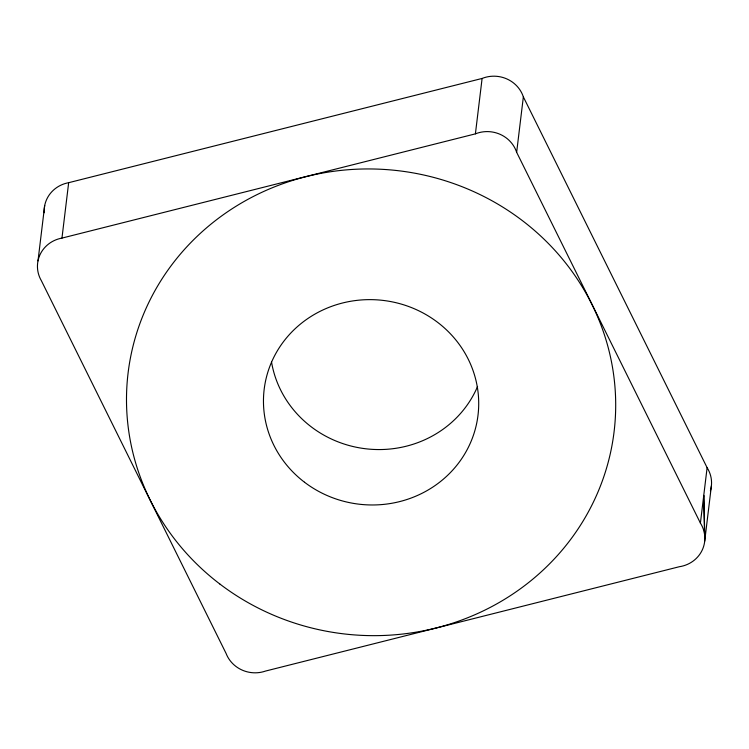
<?xml version="1.0" encoding="UTF-8"?>
<svg xmlns="http://www.w3.org/2000/svg" width="749" height="749" viewBox="0 0 749 749"><rect width="100%" height="100%" fill="white"/><g stroke="black" fill="none" stroke-linecap="round" stroke-linejoin="round"><path stroke-width="1.12" d="M37.993 260.886L44.697 205.479M707.112 467.685L700.409 523.092A30.55 29.099 6.9 0 1 679.38 566.712L265.539 671.057A30.55 29.099 6.9 0 1 226.076 653.409L41.401 280.753A30.55 29.099 6.9 0 1 61.961 238.098L68.665 182.69L482.103 78.448A30.55 29.099 6.9 0 1 523.354 96.902L707.112 467.685A30.55 29.099 6.9 0 1 710.38 490.876M61.961 238.098L475.4 133.856L482.103 78.448M700.409 523.092L516.651 152.309L523.354 96.902M711.391 485.886L704.687 541.293L703.76 495.389L704.8 536.565M475.4 133.856A30.55 29.099 6.9 0 1 516.651 152.309M44.21 212.772A30.55 29.099 6.9 0 1 68.665 182.69M477.581 386.456A107.697 102.594 6.9 0 1 365.793 448.782A107.697 102.594 6.9 0 1 271.55 362.113M219.785 583.967A244.764 233.182 6.9 0 0 613.188 438.305A244.764 233.182 6.9 0 0 280.304 184.629A244.764 233.182 6.9 0 0 219.785 583.967M304.515 482.234A107.697 102.594 6.9 0 0 477.609 418.139A107.697 102.594 6.9 0 0 331.142 306.528A107.697 102.594 6.9 0 0 304.515 482.234"/></g></svg>
